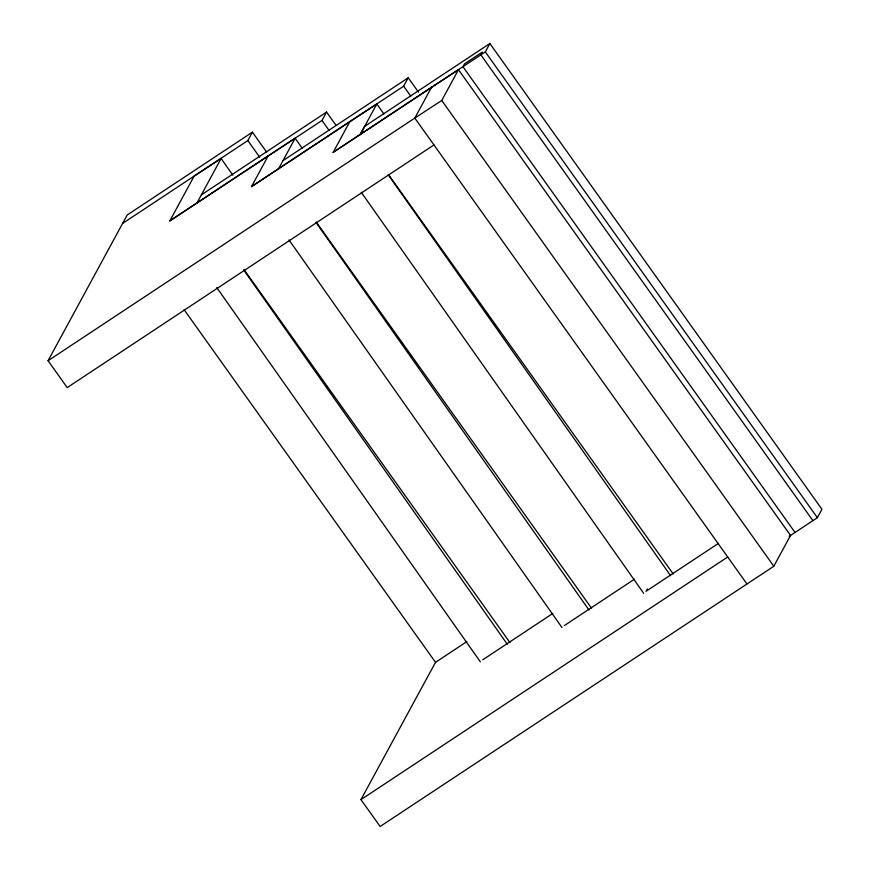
<?xml version="1.0" encoding="UTF-8"?>
<svg xmlns="http://www.w3.org/2000/svg" width="870" height="870" viewBox="0 0 870 870"><rect width="100%" height="100%" fill="white"/><g stroke="black" fill="none" stroke-linecap="round" stroke-linejoin="round"><path stroke-width="1.3" d="M433.956 144.953L67.218 387.596L48.057 360.724L127.172 215.02L252.398 132.164L266.601 152.087M336.027 125.334L326.565 112.056L321.998 120.462L169.824 220.915L194.162 176.077L221.11 158.492L232.845 175.153M196.772 203.319L221.11 158.492M122.605 223.427L247.83 140.57L252.398 132.164M418.481 92.166L408.226 77.789L403.658 86.195L251.484 186.637L268.221 155.817L295.169 138.221L302.205 148.215M278.433 169.041L295.169 138.221M789.177 536.344L817.376 517.683L821.943 509.276L489.875 43.5L485.319 51.906L333.145 152.359L349.881 121.539L376.83 103.943L383.866 113.937M376.83 103.943L360.093 134.763L364.65 126.357L489.875 43.5M466.82 641.614L435.511 662.331L360.963 799.628L380.125 826.5L773.811 566.261L790.547 535.442L458.49 69.665L431.542 87.261L414.805 118.081L48.057 360.724M746.862 583.857L414.805 118.081L441.753 100.485L458.49 69.665M647.334 588.892L646.051 591.263L718.435 543.38M201.34 194.913L326.565 112.056M169.824 220.915L268.221 155.817M282.989 160.635L408.226 77.789M251.484 186.637L349.881 121.539M333.145 152.359L431.542 87.261M482.73 659.819L552.852 613.426M564.391 625.541L634.513 579.148M360.963 799.628L727.711 556.985M485.319 51.906L817.376 517.683M812.906 520.641L480.838 54.864L482.361 52.059L464.471 63.901L462.949 66.696L795.017 532.473M441.753 100.485L773.811 566.261M403.658 86.195L410.76 96.146M388.477 174.587L673.217 573.982M321.998 120.462L329.099 130.424M316.288 222.144L591.567 608.271M247.83 140.57L259.662 157.166M244.1 269.7L509.907 642.538M184.125 309.72L435.739 662.646M388.248 174.75L670.618 575.701M361.3 192.346L643.669 593.296M315.973 222.35L588.957 609.979M289.025 239.946L562.009 627.574M243.698 269.961L507.297 644.257M216.75 287.557L480.349 661.852"/></g></svg>
